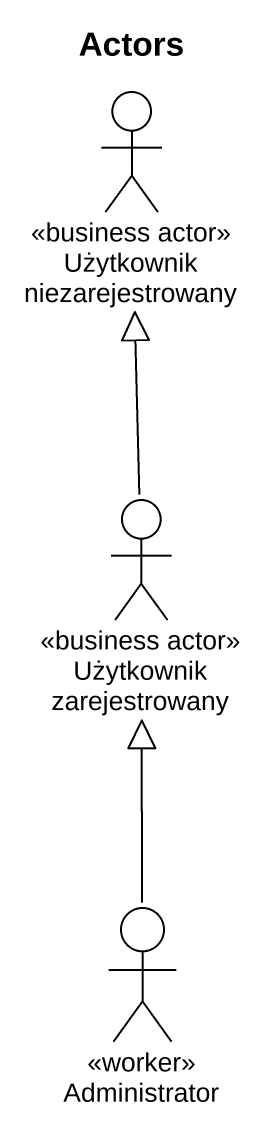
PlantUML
@startuml
title Actors
actor "Użytkownik niezarejestrowany" as Użytkownik_niezarejestrowany <<business actor>>
actor "Użytkownik zarejestrowany" as Użytkownik_zarejestrowany <<business actor>>
actor Administrator <<worker>>
Użytkownik_zarejestrowany -up-|> Użytkownik_niezarejestrowany
Administrator -up-|> Użytkownik_zarejestrowany
@enduml
